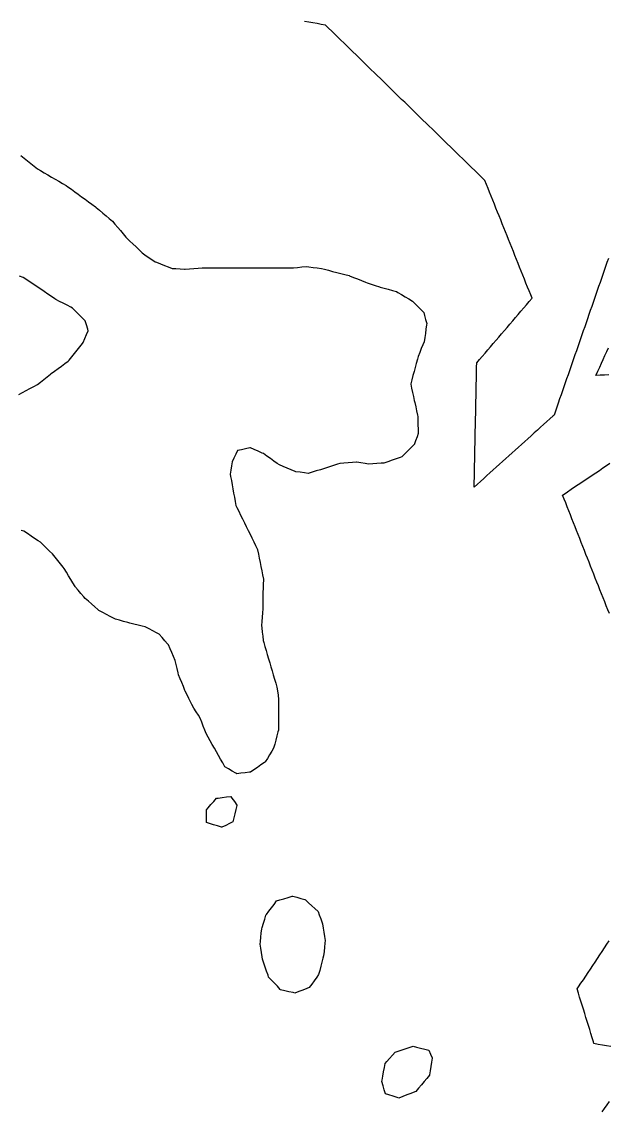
# Model space of a CAD drawing. Header units: millimetres. Extents: x 230 to 3347, y 514 to 5196.
# Drawn here: x 2698.1 to 2836.2, y 2906.1 to 3162 of the extents above; entities that cross this region are included whole.
import ezdxf

# ---------------------------------------------------------------- set-up
doc = ezdxf.new("R2010")
doc.units = ezdxf.units.MM
for name, color, linetype in [('ALL_HOLES', 1, 'Continuous'), ('ALL_ISLANDS', 7, 'Continuous'), ('OUTLINE_ISLAND_01', 7, 'Continuous'), ('OUTLINE_ISLAND_01_HOLE_157', 1, 'Continuous'), ('OUTLINE_ISLAND_01_HOLE_161', 1, 'Continuous'), ('OUTLINE_ISLAND_01_HOLE_163', 1, 'Continuous'), ('OUTLINE_ISLAND_01_HOLE_171', 1, 'Continuous')]:
    doc.layers.add(name, color=color, linetype=linetype)

msp = doc.modelspace()

# ---------------------------------------------------------------- linework, layer by layer
at = {"layer": 'ALL_HOLES'}
for points in [[(2697.9261, 3130.5096), (2698.701, 3129.8776), (2699.476, 3129.2456), (2700.2509, 3128.6135), (2701.0259, 3127.9815), (2701.8009, 3127.3495), (2702.5118, 3126.9399), (2703.3782, 3126.4407), (2704.2447, 3125.9415), (2705.1112, 3125.4423), (2705.9777, 3124.9431), (2706.8442, 3124.4439), (2707.7107, 3123.9447), (2708.5772, 3123.4455), (2708.9958, 3123.1403), (2709.8038, 3122.5512), (2710.6119, 3121.9621), (2711.4199, 3121.373), (2712.228, 3120.7839), (2713.036, 3120.1948), (2713.8441, 3119.6056), (2714.6521, 3119.0165), (2715.4602, 3118.4274), (2715.6675, 3118.2535), (2716.4337, 3117.6108), (2717.1998, 3116.9681), (2717.966, 3116.3255), (2718.7321, 3115.6828), (2719.4983, 3115.0402), (2720.0778, 3114.3547), (2720.7234, 3113.591), (2721.369, 3112.8273), (2722.0146, 3112.0637), (2722.6602, 3111.3), (2722.8838, 3111.0813), (2723.5987, 3110.3821), (2724.3136, 3109.6829), (2725.0285, 3108.9836), (2725.7434, 3108.2844), (2726.4583, 3107.5852), (2727.0845, 3107.1585), (2727.911, 3106.5955), (2728.7375, 3106.0326), (2729.5639, 3105.4696), (2729.8257, 3105.3692), (2730.7594, 3105.0111), (2731.693, 3104.653), (2732.6267, 3104.2949), (2733.5604, 3103.9368), (2734.4242, 3103.8856), (2735.4224, 3103.8265), (2736.4207, 3103.7674), (2736.626, 3103.7811), (2737.6238, 3103.8479), (2738.6216, 3103.9146), (2739.6193, 3103.9814), (2740.6171, 3104.0481), (2741.4933, 3104.0485), (2742.4933, 3104.0489), (2743.4933, 3104.0492), (2744.4933, 3104.0496), (2745.4933, 3104.05), (2746.4933, 3104.0504), (2747.4933, 3104.0508), (2748.4933, 3104.0512), (2749.4933, 3104.0516), (2750.4933, 3104.052), (2751.4933, 3104.0524), (2752.4933, 3104.0527), (2753.4933, 3104.0531), (2754.4933, 3104.0535), (2755.4933, 3104.0539), (2756.4933, 3104.0543), (2757.4933, 3104.0547), (2758.4933, 3104.0551), (2759.4933, 3104.0555), (2760.4933, 3104.0558), (2761.4933, 3104.0562), (2762.0796, 3104.1063), (2763.0759, 3104.1913), (2764.0723, 3104.2763), (2765.0687, 3104.3614), (2765.6993, 3104.2847), (2766.692, 3104.1641), (2767.6847, 3104.0435), (2768.6774, 3103.9228), (2769.3709, 3103.7449), (2770.3395, 3103.4964), (2771.3081, 3103.2479), (2772.2768, 3102.9995), (2773.2454, 3102.751), (2774.214, 3102.5025), (2775.1827, 3102.254), (2775.3144, 3102.2019), (2776.2442, 3101.8339), (2777.1741, 3101.4659), (2778.1039, 3101.098), (2779.0338, 3100.73), (2779.4636, 3100.5834), (2780.41, 3100.2605), (2781.3564, 3099.9376), (2782.3029, 3099.6147), (2782.4868, 3099.5643), (2783.4512, 3099.2999), (2784.4156, 3099.0355), (2785.38, 3098.7711), (2786.3444, 3098.5067), (2786.6803, 3098.3072), (2787.54, 3097.7964), (2788.3998, 3097.2857), (2789.2595, 3096.7749), (2790.1192, 3096.2641), (2790.6751, 3095.6892), (2791.3702, 3094.9703), (2792.0653, 3094.2514), (2792.7604, 3093.5325), (2792.9416, 3092.8712), (2793.2059, 3091.9067), (2793.4701, 3090.9423), (2793.4245, 3090.6293), (2793.2803, 3089.6397), (2793.1361, 3088.6502), (2792.9918, 3087.6606), (2792.8476, 3086.6711), (2792.5648, 3085.9809), (2792.1856, 3085.0555), (2791.8064, 3084.1302), (2791.4272, 3083.2049), (2791.2556, 3082.5652), (2790.9966, 3081.5993), (2790.7376, 3080.6334), (2790.4786, 3079.6676), (2790.2196, 3078.7017), (2789.9606, 3077.7358), (2789.7016, 3076.7699), (2789.7087, 3076.7358), (2789.9119, 3075.7567), (2790.1152, 3074.7776), (2790.3185, 3073.7985), (2790.5218, 3072.8193), (2790.6313, 3072.3517), (2790.8594, 3071.3781), (2791.0875, 3070.4044), (2791.3155, 3069.4308), (2791.3268, 3069.0963), (2791.3604, 3068.0969), (2791.394, 3067.0974), (2791.4276, 3066.098), (2791.4613, 3065.0986), (2791.1709, 3064.3306), (2790.8173, 3063.3952), (2790.4636, 3062.4598), (2790.4367, 3062.4324), (2789.7357, 3061.7193), (2789.0347, 3061.0061), (2788.3336, 3060.293), (2787.6326, 3059.5798), (2787.1781, 3059.4258), (2786.231, 3059.1048), (2785.2839, 3058.7838), (2784.3368, 3058.4629), (2783.3897, 3058.1419), (2782.7302, 3058.0944), (2781.7328, 3058.0227), (2780.7354, 3057.9509), (2779.7379, 3057.8791), (2778.9473, 3058.0188), (2777.9626, 3058.1928), (2776.9778, 3058.3667), (2776.9565, 3058.3652), (2775.9593, 3058.2911), (2774.962, 3058.217), (2773.9648, 3058.1429), (2772.9675, 3058.0688), (2772.4776, 3057.9003), (2771.5321, 3057.5748), (2770.5865, 3057.2494), (2769.6409, 3056.924), (2769.3732, 3056.845), (2768.4141, 3056.5618), (2767.455, 3056.2787), (2766.4959, 3055.9955), (2765.5369, 3055.7124), (2764.6535, 3055.8274), (2763.6619, 3055.9565), (2762.6703, 3056.0856), (2762.4595, 3056.173), (2761.5357, 3056.5559), (2760.6119, 3056.9388), (2759.6881, 3057.3217), (2758.7643, 3057.7046), (2758.2904, 3058.0409), (2757.4748, 3058.6196), (2756.6593, 3059.1983), (2755.8438, 3059.777), (2755.0282, 3060.3557), (2754.69, 3060.5049), (2753.7751, 3060.9085), (2752.8601, 3061.312), (2751.9452, 3061.7156), (2751.8119, 3061.6876), (2750.8332, 3061.4824), (2749.8545, 3061.2771), (2748.8758, 3061.0718), (2748.4877, 3060.2314), (2748.0684, 3059.3235), (2747.6491, 3058.4157), (2747.5044, 3057.4781), (2747.3518, 3056.4898), (2747.1993, 3055.5015), (2747.2894, 3055.0071), (2747.4686, 3054.0233), (2747.6478, 3053.0395), (2747.827, 3052.0557), (2748.0062, 3051.0719), (2748.1855, 3050.0881), (2748.3647, 3049.1043), (2748.5439, 3048.1205), (2748.7608, 3047.6808), (2749.2031, 3046.7839), (2749.6454, 3045.8871), (2750.0878, 3044.9902), (2750.5301, 3044.0933), (2750.9724, 3043.1965), (2751.4148, 3042.2996), (2751.8571, 3041.4028), (2752.2994, 3040.5059), (2752.7418, 3039.6091), (2753.1841, 3038.7122), (2753.6264, 3037.8154), (2753.6522, 3037.6858), (2753.8475, 3036.705), (2754.0428, 3035.7243), (2754.2381, 3034.7436), (2754.4334, 3033.7628), (2754.6287, 3032.7821), (2754.824, 3031.8013), (2755.0192, 3030.8206), (2755.0136, 3030.6754), (2754.9749, 3029.6762), (2754.9362, 3028.6769), (2754.8975, 3027.6777), (2754.8588, 3026.6784), (2754.857, 3025.9019), (2754.8547, 3024.9019), (2754.8524, 3023.9019), (2754.8505, 3023.8763), (2754.7756, 3022.8791), (2754.7006, 3021.882), (2754.6257, 3020.8848), (2754.5508, 3019.8876), (2754.6099, 3019.3796), (2754.7255, 3018.3863), (2754.8411, 3017.393), (2754.9567, 3016.3997), (2755.0887, 3015.9489), (2755.3698, 3014.9892), (2755.6508, 3014.0295), (2755.9318, 3013.0698), (2756.2128, 3012.1101), (2756.4938, 3011.1504), (2756.7749, 3010.1907), (2757.0559, 3009.231), (2757.3369, 3008.2713), (2757.6179, 3007.3116), (2757.8989, 3006.3519), (2758.18, 3005.3922), (2758.3101, 3004.5069), (2758.4555, 3003.5176), (2758.601, 3002.5282), (2758.5994, 3002.301), (2758.5923, 3001.301), (2758.5852, 3000.301), (2758.5781, 2999.3011), (2758.571, 2998.3011), (2758.5639, 2997.3011), (2758.5568, 2996.3011), (2758.5497, 2995.3012), (2758.4454, 2994.9071), (2758.1893, 2993.9404), (2757.9333, 2992.9737), (2757.6773, 2992.0071), (2757.4213, 2991.0404), (2757.0016, 2990.361), (2756.476, 2989.5103), (2755.9504, 2988.6596), (2755.4248, 2987.8088), (2755.2391, 2987.6801), (2754.4171, 2987.1107), (2753.5951, 2986.5412), (2752.7731, 2985.9717), (2751.9511, 2985.4022), (2751.7171, 2985.3766), (2750.7231, 2985.2681), (2749.729, 2985.1595), (2748.7349, 2985.051), (2748.5412, 2985.1631), (2747.6757, 2985.6641), (2746.8102, 2986.165), (2745.9447, 2986.666), (2745.9284, 2986.6949), (2745.4375, 2987.5661), (2744.9466, 2988.4373), (2744.4557, 2989.3085), (2743.9648, 2990.1797), (2743.4739, 2991.0509), (2742.9829, 2991.9222), (2742.492, 2992.7934), (2742.0011, 2993.6646), (2741.5102, 2994.5358), (2741.2194, 2995.2825), (2740.8565, 2996.2143), (2740.4936, 2997.1461), (2740.1307, 2998.0779), (2739.6988, 2998.7867), (2739.1785, 2999.6407), (2738.6582, 3000.4947), (2738.1379, 3001.3487), (2737.9117, 3001.8103), (2737.4715, 3002.7082), (2737.0314, 3003.6062), (2736.5912, 3004.5041), (2736.5453, 3004.6187), (2736.1732, 3005.5469), (2735.8011, 3006.4751), (2735.429, 3007.4033), (2735.0569, 3008.3315), (2734.9469, 3008.7941), (2734.7154, 3009.767), (2734.4839, 3010.7398), (2734.2525, 3011.7126), (2734.2508, 3011.7163), (2733.8471, 3012.6312), (2733.4433, 3013.546), (2733.0396, 3014.4609), (2732.6358, 3015.3758), (2732.4577, 3015.5825), (2731.8051, 3016.3403), (2731.1525, 3017.098), (2730.4999, 3017.8557), (2729.8513, 3018.201), (2728.9686, 3018.6709), (2728.0859, 3019.1409), (2727.2032, 3019.6108), (2726.4899, 3019.7788), (2725.5165, 3020.008), (2724.5431, 3020.2373), (2723.5697, 3020.4665), (2723.0676, 3020.607), (2722.1046, 3020.8765), (2721.1416, 3021.146), (2720.1786, 3021.4154), (2719.8467, 3021.5902), (2718.962, 3022.0563), (2718.0772, 3022.5223), (2717.1924, 3022.9884), (2716.3077, 3023.4544), (2716.0606, 3023.6708), (2715.3084, 3024.3297), (2714.5561, 3024.9886), (2713.8039, 3025.6474), (2713.0516, 3026.3063), (2712.7123, 3026.6996), (2712.0592, 3027.4569), (2711.406, 3028.2141), (2710.7528, 3028.9713), (2710.6969, 3029.0643), (2710.1811, 3029.9211), (2709.6654, 3030.7778), (2709.1497, 3031.6346), (2708.634, 3032.4914), (2708.1183, 3033.3481), (2707.8562, 3033.6756), (2707.2312, 3034.4562), (2706.6062, 3035.2369), (2705.9812, 3036.0175), (2705.3563, 3036.7981), (2704.6973, 3037.4242), (2703.9723, 3038.113), (2703.2473, 3038.8017), (2702.5223, 3039.4905), (2701.9737, 3039.858), (2701.143, 3040.4147), (2700.3122, 3040.9713), (2699.4814, 3041.5279), (2698.6507, 3042.0846), (2697.9609, 3042.2676)], [(2697.4046, 3074.3082), (2698.291, 3074.7712), (2699.1773, 3075.2343), (2700.0636, 3075.6973), (2700.95, 3076.1603), (2701.8363, 3076.6234), (2702.5254, 3077.1756), (2703.3057, 3077.8009), (2704.0861, 3078.4263), (2704.8664, 3079.0516), (2705.0522, 3079.1873), (2705.8599, 3079.777), (2706.6675, 3080.3667), (2707.4751, 3080.9564), (2708.2827, 3081.5461), (2709.0904, 3082.1358), (2709.2715, 3082.358), (2709.9035, 3083.1329), (2710.5355, 3083.9079), (2711.1676, 3084.6829), (2711.7996, 3085.4578), (2712.4316, 3086.2328), (2712.5655, 3086.5293), (2712.9772, 3087.4406), (2713.389, 3088.3519), (2713.8007, 3089.2632), (2713.672, 3089.6775), (2713.3754, 3090.6325), (2713.0788, 3091.5875), (2712.8978, 3091.7678), (2712.1893, 3092.4735), (2711.4808, 3093.1792), (2710.7723, 3093.8849), (2710.0638, 3094.5905), (2709.6748, 3094.7946), (2708.7892, 3095.2591), (2707.9037, 3095.7236), (2707.0181, 3096.1881), (2706.1325, 3096.6527), (2705.9265, 3096.792), (2705.0981, 3097.3521), (2704.2697, 3097.9123), (2703.4414, 3098.4725), (2702.613, 3099.0326), (2701.7846, 3099.5928), (2700.9562, 3100.153), (2700.1278, 3100.7131), (2699.2994, 3101.2733), (2698.4711, 3101.8335), (2697.5837, 3102.1108)]]:
    msp.add_lwpolyline(points, dxfattribs=at)
for points in [[(2741.5805, 2973.5449), (2741.5805, 2974.5449), (2741.5805, 2975.5449), (2741.5805, 2976.5449), (2742.0059, 2977.0239), (2742.67, 2977.7716), (2743.3341, 2978.5192), (2743.9982, 2979.2669), (2744.336, 2979.3107), (2745.3277, 2979.4395), (2746.3194, 2979.5682), (2747.311, 2979.6969), (2747.6085, 2979.2808), (2748.1901, 2978.4672), (2748.7716, 2977.6537), (2748.7534, 2977.577), (2748.5222, 2976.6041), (2748.2911, 2975.6312), (2748.0599, 2974.6582), (2747.8288, 2973.6853), (2747.0594, 2973.3107), (2746.1603, 2972.873), (2745.2613, 2972.4352), (2745.1826, 2972.4589), (2744.2252, 2972.7476), (2743.2677, 2973.0362), (2742.3103, 2973.3249)], [(2761.9049, 2956.2442), (2762.8697, 2955.9811), (2763.8344, 2955.718), (2764.7992, 2955.4549), (2764.9242, 2955.3397), (2765.6595, 2954.6619), (2766.3947, 2953.9841), (2767.13, 2953.3063), (2767.8652, 2952.6285), (2768.1693, 2951.8001), (2768.5138, 2950.8614), (2768.8584, 2949.9226), (2768.8947, 2949.7066), (2769.0606, 2948.7204), (2769.2264, 2947.7343), (2769.3922, 2946.7481), (2769.5581, 2945.762), (2769.4978, 2945.2071), (2769.3898, 2944.213), (2769.2818, 2943.2188), (2769.1737, 2942.2247), (2769.0277, 2941.6718), (2768.7722, 2940.705), (2768.5167, 2939.7381), (2768.2612, 2938.7713), (2768.0058, 2937.8045), (2767.5501, 2937.1613), (2766.9721, 2936.3453), (2766.3941, 2935.5293), (2765.816, 2934.7132), (2765.2303, 2934.4915), (2764.2951, 2934.1374), (2763.3599, 2933.7833), (2762.4247, 2933.4292), (2761.992, 2933.5297), (2761.018, 2933.756), (2760.0439, 2933.9822), (2759.0698, 2934.2084), (2758.9895, 2934.2933), (2758.3019, 2935.0193), (2757.6142, 2935.7454), (2756.9266, 2936.4714), (2756.2389, 2937.1974), (2756.096, 2937.6198), (2755.7755, 2938.567), (2755.455, 2939.5143), (2755.1345, 2940.4615), (2754.814, 2941.4088), (2754.7198, 2941.9892), (2754.5596, 2942.9763), (2754.3994, 2943.9634), (2754.2392, 2944.9504), (2754.3035, 2945.5664), (2754.4074, 2946.561), (2754.5113, 2947.5555), (2754.6152, 2948.5501), (2754.7212, 2948.8912), (2755.018, 2949.8462), (2755.3147, 2950.8011), (2755.6115, 2951.7561), (2755.7131, 2951.8922), (2756.3113, 2952.6936), (2756.9095, 2953.4949), (2757.5077, 2954.2963), (2758.1059, 2955.0976), (2758.8973, 2955.3365), (2759.8547, 2955.6254), (2760.812, 2955.9144), (2761.7694, 2956.2033)], [(2783.7405, 2909.7171), (2783.4658, 2910.6786), (2783.1911, 2911.6402), (2782.9164, 2912.6017), (2782.974, 2912.9283), (2783.1477, 2913.9131), (2783.3213, 2914.8979), (2783.4949, 2915.8827), (2783.6686, 2916.8676), (2784.0582, 2917.3046), (2784.7237, 2918.0511), (2785.3891, 2918.7975), (2786.0546, 2919.544), (2786.4718, 2919.6791), (2787.4231, 2919.9873), (2788.3744, 2920.2954), (2789.3258, 2920.6036), (2790.2771, 2920.9118), (2791.0604, 2920.7114), (2792.0292, 2920.4637), (2792.998, 2920.2159), (2793.9669, 2919.9682), (2794.3644, 2919.0731), (2794.7703, 2918.1591), (2794.7651, 2918.1262), (2794.6076, 2917.1387), (2794.4502, 2916.1512), (2794.2928, 2915.1636), (2794.1354, 2914.1761), (2794.0994, 2914.1325), (2793.4633, 2913.3609), (2792.8272, 2912.5893), (2792.1911, 2911.8178), (2791.555, 2911.0462), (2790.9189, 2910.2746), (2790.66, 2910.1746), (2789.727, 2909.8145), (2788.7941, 2909.4545), (2787.8612, 2909.0944), (2786.9283, 2908.7343), (2786.4849, 2908.871), (2785.5293, 2909.1656), (2784.5737, 2909.4602)]]:
    msp.add_lwpolyline(points, close=True, dxfattribs=at)
at = {"layer": 'ALL_ISLANDS'}
for points in [[(2836.2208, 3106.2814), (2835.8931, 3105.3366), (2835.5654, 3104.3918), (2835.2376, 3103.4471), (2834.9099, 3102.5023), (2834.5822, 3101.5575), (2834.2545, 3100.6127), (2833.9267, 3099.668), (2833.599, 3098.7232), (2833.2713, 3097.7784), (2832.9435, 3096.8337), (2832.6158, 3095.8889), (2832.2881, 3094.9441), (2831.9604, 3093.9993), (2831.6326, 3093.0546), (2831.3049, 3092.1098), (2830.9772, 3091.165), (2830.6495, 3090.2202), (2830.3217, 3089.2755), (2829.994, 3088.3307), (2829.6663, 3087.3859), (2829.3386, 3086.4412), (2829.0108, 3085.4964), (2828.6831, 3084.5516), (2828.3554, 3083.6068), (2828.0276, 3082.6621), (2827.6999, 3081.7173), (2827.3722, 3080.7725), (2827.0445, 3079.8277), (2826.7167, 3078.883), (2826.389, 3077.9382), (2826.0613, 3076.9934), (2825.7336, 3076.0487), (2825.4058, 3075.1039), (2825.0781, 3074.1591), (2824.7504, 3073.2143), (2824.4226, 3072.2696), (2824.0949, 3071.3248), (2823.7672, 3070.38), (2823.4395, 3069.4353), (2823.2094, 3069.2281), (2822.4664, 3068.5589), (2821.7233, 3067.8896), (2820.9802, 3067.2204), (2820.2372, 3066.5512), (2819.4941, 3065.882), (2818.751, 3065.2127), (2818.008, 3064.5435), (2817.2649, 3063.8743), (2816.5219, 3063.2051), (2815.7788, 3062.5359), (2815.0357, 3061.8666), (2814.2927, 3061.1974), (2813.5496, 3060.5282), (2812.8065, 3059.859), (2812.0635, 3059.1898), (2811.3204, 3058.5205), (2810.5774, 3057.8513), (2809.8343, 3057.1821), (2809.0912, 3056.5129), (2808.3482, 3055.8437), (2807.6051, 3055.1744), (2806.862, 3054.5052), (2806.119, 3053.836), (2805.3759, 3053.1668), (2804.6328, 3052.4976), (2804.6376, 3052.7332), (2804.6577, 3053.733), (2804.6778, 3054.7328), (2804.6979, 3055.7326), (2804.718, 3056.7324), (2804.7381, 3057.7322), (2804.7582, 3058.732), (2804.7783, 3059.7318), (2804.7984, 3060.7316), (2804.8185, 3061.7314), (2804.8386, 3062.7312), (2804.8587, 3063.731), (2804.8788, 3064.7308), (2804.8989, 3065.7306), (2804.919, 3066.7304), (2804.9391, 3067.7302), (2804.9592, 3068.73), (2804.9793, 3069.7298), (2804.9994, 3070.7296), (2805.0195, 3071.7294), (2805.0396, 3072.7292), (2805.0596, 3073.729), (2805.0797, 3074.7288), (2805.0998, 3075.7286), (2805.1199, 3076.7284), (2805.14, 3077.7282), (2805.1601, 3078.728), (2805.1802, 3079.7278), (2805.2003, 3080.7276), (2805.2204, 3081.7274), (2805.2223, 3081.7295), (2805.8739, 3082.4881), (2806.5256, 3083.2466), (2807.1772, 3084.0051), (2807.8289, 3084.7637), (2808.4805, 3085.5222), (2809.1321, 3086.2807), (2809.7838, 3087.0393), (2810.4354, 3087.7978), (2811.0871, 3088.5563), (2811.7387, 3089.3148), (2812.3903, 3090.0734), (2813.042, 3090.8319), (2813.6936, 3091.5904), (2814.3452, 3092.349), (2814.9969, 3093.1075), (2815.6485, 3093.866), (2816.3002, 3094.6246), (2816.9518, 3095.3831), (2817.6034, 3096.1416), (2818.2551, 3096.9001), (2817.9332, 3097.7043), (2817.5616, 3098.6327), (2817.1901, 3099.5611), (2816.8185, 3100.4895), (2816.4469, 3101.4179), (2816.0753, 3102.3463), (2815.7037, 3103.2747), (2815.3321, 3104.2031), (2814.9606, 3105.1315), (2814.589, 3106.0599), (2814.2174, 3106.9883), (2813.8458, 3107.9167), (2813.4742, 3108.8451), (2813.1026, 3109.7735), (2812.731, 3110.7019), (2812.3595, 3111.6303), (2811.9879, 3112.5587), (2811.6163, 3113.4871), (2811.2447, 3114.4155), (2810.8731, 3115.3439), (2810.5015, 3116.2723), (2810.13, 3117.2007), (2809.7584, 3118.1291), (2809.3868, 3119.0575), (2809.0152, 3119.9859), (2808.6436, 3120.9143), (2808.272, 3121.8427), (2807.9005, 3122.7711), (2807.5289, 3123.6995), (2807.1573, 3124.6279), (2806.8981, 3124.8804), (2806.1818, 3125.5781), (2805.4655, 3126.2759), (2804.7492, 3126.9737), (2804.0328, 3127.6715), (2803.3165, 3128.3693), (2802.6002, 3129.067), (2801.8839, 3129.7648), (2801.1676, 3130.4626), (2800.4513, 3131.1604), (2799.735, 3131.8582), (2799.0186, 3132.5559), (2798.3023, 3133.2537), (2797.586, 3133.9515), (2796.8697, 3134.6493), (2796.1534, 3135.3471), (2795.4371, 3136.0448), (2794.7208, 3136.7426), (2794.0045, 3137.4404), (2793.2881, 3138.1382), (2792.5718, 3138.8359), (2791.8555, 3139.5337), (2791.1392, 3140.2315), (2790.4229, 3140.9293), (2789.7066, 3141.6271), (2788.9903, 3142.3248), (2788.274, 3143.0226), (2787.5576, 3143.7204), (2786.8413, 3144.4182), (2786.125, 3145.116), (2785.4087, 3145.8137), (2784.6924, 3146.5115), (2783.9761, 3147.2093), (2783.2598, 3147.9071), (2782.5434, 3148.6049), (2781.8271, 3149.3026), (2781.1108, 3150.0004), (2780.3945, 3150.6982), (2779.6782, 3151.396), (2778.9619, 3152.0937), (2778.2456, 3152.7915), (2777.5293, 3153.4893), (2776.8129, 3154.1871), (2776.0966, 3154.8849), (2775.3803, 3155.5826), (2774.664, 3156.2804), (2773.9477, 3156.9782), (2773.2314, 3157.676), (2772.5151, 3158.3738), (2771.7987, 3159.0715), (2771.0824, 3159.7693), (2770.3661, 3160.4671), (2769.6498, 3161.1649), (2769.6143, 3161.1713), (2768.6302, 3161.3489), (2767.6461, 3161.5265), (2766.662, 3161.704), (2765.6779, 3161.8816), (2764.6938, 3162.0592)], [(2836.2902, 3078.8881), (2835.2915, 3078.8374), (2834.2928, 3078.7867), (2833.2941, 3078.736), (2833.3582, 3078.8786), (2833.7681, 3079.7907), (2834.178, 3080.7028), (2834.5879, 3081.6149), (2834.9978, 3082.5271), (2835.4077, 3083.4392), (2835.8176, 3084.3513), (2836.2276, 3085.2634)], [(2836.4458, 3022.7014), (2836.0789, 3023.6317), (2835.7121, 3024.562), (2835.3452, 3025.4922), (2834.9784, 3026.4225), (2834.6115, 3027.3528), (2834.2447, 3028.2831), (2833.8779, 3029.2134), (2833.511, 3030.1437), (2833.1442, 3031.0739), (2832.7773, 3032.0042), (2832.4105, 3032.9345), (2832.0436, 3033.8648), (2831.6768, 3034.7951), (2831.3099, 3035.7253), (2830.9431, 3036.6556), (2830.5762, 3037.5859), (2830.2094, 3038.5162), (2829.8426, 3039.4465), (2829.4757, 3040.3768), (2829.1089, 3041.307), (2828.742, 3042.2373), (2828.3752, 3043.1676), (2828.0083, 3044.0979), (2827.6415, 3045.0282), (2827.2746, 3045.9584), (2826.9078, 3046.8887), (2826.5409, 3047.819), (2826.1741, 3048.7493), (2825.8072, 3049.6796), (2825.4404, 3050.6099), (2825.7918, 3050.846), (2826.6218, 3051.4038), (2827.4518, 3051.9617), (2828.2817, 3052.5195), (2829.1117, 3053.0773), (2829.9417, 3053.6351), (2830.7716, 3054.1929), (2831.6016, 3054.7507), (2832.4316, 3055.3085), (2833.2616, 3055.8663), (2834.0915, 3056.4241), (2834.9215, 3056.9819), (2835.7515, 3057.5397), (2836.5814, 3058.0975)], [(2836.7675, 2920.8293), (2835.7836, 2921.0078), (2834.7997, 2921.1863), (2833.8157, 2921.3648), (2832.8318, 2921.5433), (2832.7011, 2921.9665), (2832.4061, 2922.922), (2832.1111, 2923.8775), (2831.8161, 2924.833), (2831.5211, 2925.7885), (2831.2261, 2926.744), (2830.9311, 2927.6995), (2830.6361, 2928.655), (2830.3411, 2929.6105), (2830.0461, 2930.566), (2829.7511, 2931.5215), (2829.4561, 2932.477), (2829.1611, 2933.4325), (2828.8661, 2934.388), (2829.2138, 2934.9099), (2829.7682, 2935.7421), (2830.3226, 2936.5744), (2830.877, 2937.4066), (2831.4314, 2938.2389), (2831.9858, 2939.0712), (2832.5402, 2939.9034), (2833.0946, 2940.7357), (2833.649, 2941.5679), (2834.2033, 2942.4002), (2834.7577, 2943.2324), (2835.3121, 2944.0647), (2835.8665, 2944.8969), (2836.4209, 2945.7292)], [(2834.7673, 2905.446), (2835.335, 2906.2693), (2835.9026, 2907.0926), (2836.4703, 2907.9158)]]:
    msp.add_lwpolyline(points, dxfattribs=at)
at = {"layer": 'OUTLINE_ISLAND_01'}
for points in [[(2836.2208, 3106.2814), (2835.8931, 3105.3366), (2835.5654, 3104.3918), (2835.2376, 3103.4471), (2834.9099, 3102.5023), (2834.5822, 3101.5575), (2834.2545, 3100.6127), (2833.9267, 3099.668), (2833.599, 3098.7232), (2833.2713, 3097.7784), (2832.9435, 3096.8337), (2832.6158, 3095.8889), (2832.2881, 3094.9441), (2831.9604, 3093.9993), (2831.6326, 3093.0546), (2831.3049, 3092.1098), (2830.9772, 3091.165), (2830.6495, 3090.2202), (2830.3217, 3089.2755), (2829.994, 3088.3307), (2829.6663, 3087.3859), (2829.3386, 3086.4412), (2829.0108, 3085.4964), (2828.6831, 3084.5516), (2828.3554, 3083.6068), (2828.0276, 3082.6621), (2827.6999, 3081.7173), (2827.3722, 3080.7725), (2827.0445, 3079.8277), (2826.7167, 3078.883), (2826.389, 3077.9382), (2826.0613, 3076.9934), (2825.7336, 3076.0487), (2825.4058, 3075.1039), (2825.0781, 3074.1591), (2824.7504, 3073.2143), (2824.4226, 3072.2696), (2824.0949, 3071.3248), (2823.7672, 3070.38), (2823.4395, 3069.4353), (2823.2094, 3069.2281), (2822.4664, 3068.5589), (2821.7233, 3067.8896), (2820.9802, 3067.2204), (2820.2372, 3066.5512), (2819.4941, 3065.882), (2818.751, 3065.2127), (2818.008, 3064.5435), (2817.2649, 3063.8743), (2816.5219, 3063.2051), (2815.7788, 3062.5359), (2815.0357, 3061.8666), (2814.2927, 3061.1974), (2813.5496, 3060.5282), (2812.8065, 3059.859), (2812.0635, 3059.1898), (2811.3204, 3058.5205), (2810.5774, 3057.8513), (2809.8343, 3057.1821), (2809.0912, 3056.5129), (2808.3482, 3055.8437), (2807.6051, 3055.1744), (2806.862, 3054.5052), (2806.119, 3053.836), (2805.3759, 3053.1668), (2804.6328, 3052.4976), (2804.6376, 3052.7332), (2804.6577, 3053.733), (2804.6778, 3054.7328), (2804.6979, 3055.7326), (2804.718, 3056.7324), (2804.7381, 3057.7322), (2804.7582, 3058.732), (2804.7783, 3059.7318), (2804.7984, 3060.7316), (2804.8185, 3061.7314), (2804.8386, 3062.7312), (2804.8587, 3063.731), (2804.8788, 3064.7308), (2804.8989, 3065.7306), (2804.919, 3066.7304), (2804.9391, 3067.7302), (2804.9592, 3068.73), (2804.9793, 3069.7298), (2804.9994, 3070.7296), (2805.0195, 3071.7294), (2805.0396, 3072.7292), (2805.0596, 3073.729), (2805.0797, 3074.7288), (2805.0998, 3075.7286), (2805.1199, 3076.7284), (2805.14, 3077.7282), (2805.1601, 3078.728), (2805.1802, 3079.7278), (2805.2003, 3080.7276), (2805.2204, 3081.7274), (2805.2223, 3081.7295), (2805.8739, 3082.4881), (2806.5256, 3083.2466), (2807.1772, 3084.0051), (2807.8289, 3084.7637), (2808.4805, 3085.5222), (2809.1321, 3086.2807), (2809.7838, 3087.0393), (2810.4354, 3087.7978), (2811.0871, 3088.5563), (2811.7387, 3089.3148), (2812.3903, 3090.0734), (2813.042, 3090.8319), (2813.6936, 3091.5904), (2814.3452, 3092.349), (2814.9969, 3093.1075), (2815.6485, 3093.866), (2816.3002, 3094.6246), (2816.9518, 3095.3831), (2817.6034, 3096.1416), (2818.2551, 3096.9001), (2817.9332, 3097.7043), (2817.5616, 3098.6327), (2817.1901, 3099.5611), (2816.8185, 3100.4895), (2816.4469, 3101.4179), (2816.0753, 3102.3463), (2815.7037, 3103.2747), (2815.3321, 3104.2031), (2814.9606, 3105.1315), (2814.589, 3106.0599), (2814.2174, 3106.9883), (2813.8458, 3107.9167), (2813.4742, 3108.8451), (2813.1026, 3109.7735), (2812.731, 3110.7019), (2812.3595, 3111.6303), (2811.9879, 3112.5587), (2811.6163, 3113.4871), (2811.2447, 3114.4155), (2810.8731, 3115.3439), (2810.5015, 3116.2723), (2810.13, 3117.2007), (2809.7584, 3118.1291), (2809.3868, 3119.0575), (2809.0152, 3119.9859), (2808.6436, 3120.9143), (2808.272, 3121.8427), (2807.9005, 3122.7711), (2807.5289, 3123.6995), (2807.1573, 3124.6279), (2806.8981, 3124.8804), (2806.1818, 3125.5781), (2805.4655, 3126.2759), (2804.7492, 3126.9737), (2804.0328, 3127.6715), (2803.3165, 3128.3693), (2802.6002, 3129.067), (2801.8839, 3129.7648), (2801.1676, 3130.4626), (2800.4513, 3131.1604), (2799.735, 3131.8582), (2799.0186, 3132.5559), (2798.3023, 3133.2537), (2797.586, 3133.9515), (2796.8697, 3134.6493), (2796.1534, 3135.3471), (2795.4371, 3136.0448), (2794.7208, 3136.7426), (2794.0045, 3137.4404), (2793.2881, 3138.1382), (2792.5718, 3138.8359), (2791.8555, 3139.5337), (2791.1392, 3140.2315), (2790.4229, 3140.9293), (2789.7066, 3141.6271), (2788.9903, 3142.3248), (2788.274, 3143.0226), (2787.5576, 3143.7204), (2786.8413, 3144.4182), (2786.125, 3145.116), (2785.4087, 3145.8137), (2784.6924, 3146.5115), (2783.9761, 3147.2093), (2783.2598, 3147.9071), (2782.5434, 3148.6049), (2781.8271, 3149.3026), (2781.1108, 3150.0004), (2780.3945, 3150.6982), (2779.6782, 3151.396), (2778.9619, 3152.0937), (2778.2456, 3152.7915), (2777.5293, 3153.4893), (2776.8129, 3154.1871), (2776.0966, 3154.8849), (2775.3803, 3155.5826), (2774.664, 3156.2804), (2773.9477, 3156.9782), (2773.2314, 3157.676), (2772.5151, 3158.3738), (2771.7987, 3159.0715), (2771.0824, 3159.7693), (2770.3661, 3160.4671), (2769.6498, 3161.1649), (2769.6143, 3161.1713), (2768.6302, 3161.3489), (2767.6461, 3161.5265), (2766.662, 3161.704), (2765.6779, 3161.8816), (2764.6938, 3162.0592)], [(2836.2902, 3078.8881), (2835.2915, 3078.8374), (2834.2928, 3078.7867), (2833.2941, 3078.736), (2833.3582, 3078.8786), (2833.7681, 3079.7907), (2834.178, 3080.7028), (2834.5879, 3081.6149), (2834.9978, 3082.5271), (2835.4077, 3083.4392), (2835.8176, 3084.3513), (2836.2276, 3085.2634)], [(2836.4458, 3022.7014), (2836.0789, 3023.6317), (2835.7121, 3024.562), (2835.3452, 3025.4922), (2834.9784, 3026.4225), (2834.6115, 3027.3528), (2834.2447, 3028.2831), (2833.8779, 3029.2134), (2833.511, 3030.1437), (2833.1442, 3031.0739), (2832.7773, 3032.0042), (2832.4105, 3032.9345), (2832.0436, 3033.8648), (2831.6768, 3034.7951), (2831.3099, 3035.7253), (2830.9431, 3036.6556), (2830.5762, 3037.5859), (2830.2094, 3038.5162), (2829.8426, 3039.4465), (2829.4757, 3040.3768), (2829.1089, 3041.307), (2828.742, 3042.2373), (2828.3752, 3043.1676), (2828.0083, 3044.0979), (2827.6415, 3045.0282), (2827.2746, 3045.9584), (2826.9078, 3046.8887), (2826.5409, 3047.819), (2826.1741, 3048.7493), (2825.8072, 3049.6796), (2825.4404, 3050.6099), (2825.7918, 3050.846), (2826.6218, 3051.4038), (2827.4518, 3051.9617), (2828.2817, 3052.5195), (2829.1117, 3053.0773), (2829.9417, 3053.6351), (2830.7716, 3054.1929), (2831.6016, 3054.7507), (2832.4316, 3055.3085), (2833.2616, 3055.8663), (2834.0915, 3056.4241), (2834.9215, 3056.9819), (2835.7515, 3057.5397), (2836.5814, 3058.0975)], [(2836.7675, 2920.8293), (2835.7836, 2921.0078), (2834.7997, 2921.1863), (2833.8157, 2921.3648), (2832.8318, 2921.5433), (2832.7011, 2921.9665), (2832.4061, 2922.922), (2832.1111, 2923.8775), (2831.8161, 2924.833), (2831.5211, 2925.7885), (2831.2261, 2926.744), (2830.9311, 2927.6995), (2830.6361, 2928.655), (2830.3411, 2929.6105), (2830.0461, 2930.566), (2829.7511, 2931.5215), (2829.4561, 2932.477), (2829.1611, 2933.4325), (2828.8661, 2934.388), (2829.2138, 2934.9099), (2829.7682, 2935.7421), (2830.3226, 2936.5744), (2830.877, 2937.4066), (2831.4314, 2938.2389), (2831.9858, 2939.0712), (2832.5402, 2939.9034), (2833.0946, 2940.7357), (2833.649, 2941.5679), (2834.2033, 2942.4002), (2834.7577, 2943.2324), (2835.3121, 2944.0647), (2835.8665, 2944.8969), (2836.4209, 2945.7292)], [(2834.7673, 2905.446), (2835.335, 2906.2693), (2835.9026, 2907.0926), (2836.4703, 2907.9158)]]:
    msp.add_lwpolyline(points, dxfattribs=at)
at = {"layer": 'OUTLINE_ISLAND_01_HOLE_157'}
msp.add_lwpolyline([(2783.7405, 2909.7171), (2783.4658, 2910.6786), (2783.1911, 2911.6402), (2782.9164, 2912.6017), (2782.974, 2912.9283), (2783.1477, 2913.9131), (2783.3213, 2914.8979), (2783.4949, 2915.8827), (2783.6686, 2916.8676), (2784.0582, 2917.3046), (2784.7237, 2918.0511), (2785.3891, 2918.7975), (2786.0546, 2919.544), (2786.4718, 2919.6791), (2787.4231, 2919.9873), (2788.3744, 2920.2954), (2789.3258, 2920.6036), (2790.2771, 2920.9118), (2791.0604, 2920.7114), (2792.0292, 2920.4637), (2792.998, 2920.2159), (2793.9669, 2919.9682), (2794.3644, 2919.0731), (2794.7703, 2918.1591), (2794.7651, 2918.1262), (2794.6076, 2917.1387), (2794.4502, 2916.1512), (2794.2928, 2915.1636), (2794.1354, 2914.1761), (2794.0994, 2914.1325), (2793.4633, 2913.3609), (2792.8272, 2912.5893), (2792.1911, 2911.8178), (2791.555, 2911.0462), (2790.9189, 2910.2746), (2790.66, 2910.1746), (2789.727, 2909.8145), (2788.7941, 2909.4545), (2787.8612, 2909.0944), (2786.9283, 2908.7343), (2786.4849, 2908.871), (2785.5293, 2909.1656), (2784.5737, 2909.4602)], close=True, dxfattribs=at)
at = {"layer": 'OUTLINE_ISLAND_01_HOLE_161'}
msp.add_lwpolyline([(2761.9049, 2956.2442), (2762.8697, 2955.9811), (2763.8344, 2955.718), (2764.7992, 2955.4549), (2764.9242, 2955.3397), (2765.6595, 2954.6619), (2766.3947, 2953.9841), (2767.13, 2953.3063), (2767.8652, 2952.6285), (2768.1693, 2951.8001), (2768.5138, 2950.8614), (2768.8584, 2949.9226), (2768.8947, 2949.7066), (2769.0606, 2948.7204), (2769.2264, 2947.7343), (2769.3922, 2946.7481), (2769.5581, 2945.762), (2769.4978, 2945.2071), (2769.3898, 2944.213), (2769.2818, 2943.2188), (2769.1737, 2942.2247), (2769.0277, 2941.6718), (2768.7722, 2940.705), (2768.5167, 2939.7381), (2768.2612, 2938.7713), (2768.0058, 2937.8045), (2767.5501, 2937.1613), (2766.9721, 2936.3453), (2766.3941, 2935.5293), (2765.816, 2934.7132), (2765.2303, 2934.4915), (2764.2951, 2934.1374), (2763.3599, 2933.7833), (2762.4247, 2933.4292), (2761.992, 2933.5297), (2761.018, 2933.756), (2760.0439, 2933.9822), (2759.0698, 2934.2084), (2758.9895, 2934.2933), (2758.3019, 2935.0193), (2757.6142, 2935.7454), (2756.9266, 2936.4714), (2756.2389, 2937.1974), (2756.096, 2937.6198), (2755.7755, 2938.567), (2755.455, 2939.5143), (2755.1345, 2940.4615), (2754.814, 2941.4088), (2754.7198, 2941.9892), (2754.5596, 2942.9763), (2754.3994, 2943.9634), (2754.2392, 2944.9504), (2754.3035, 2945.5664), (2754.4074, 2946.561), (2754.5113, 2947.5555), (2754.6152, 2948.5501), (2754.7212, 2948.8912), (2755.018, 2949.8462), (2755.3147, 2950.8011), (2755.6115, 2951.7561), (2755.7131, 2951.8922), (2756.3113, 2952.6936), (2756.9095, 2953.4949), (2757.5077, 2954.2963), (2758.1059, 2955.0976), (2758.8973, 2955.3365), (2759.8547, 2955.6254), (2760.812, 2955.9144), (2761.7694, 2956.2033)], close=True, dxfattribs=at)
at = {"layer": 'OUTLINE_ISLAND_01_HOLE_163'}
msp.add_lwpolyline([(2741.5805, 2973.5449), (2741.5805, 2974.5449), (2741.5805, 2975.5449), (2741.5805, 2976.5449), (2742.0059, 2977.0239), (2742.67, 2977.7716), (2743.3341, 2978.5192), (2743.9982, 2979.2669), (2744.336, 2979.3107), (2745.3277, 2979.4395), (2746.3194, 2979.5682), (2747.311, 2979.6969), (2747.6085, 2979.2808), (2748.1901, 2978.4672), (2748.7716, 2977.6537), (2748.7534, 2977.577), (2748.5222, 2976.6041), (2748.2911, 2975.6312), (2748.0599, 2974.6582), (2747.8288, 2973.6853), (2747.0594, 2973.3107), (2746.1603, 2972.873), (2745.2613, 2972.4352), (2745.1826, 2972.4589), (2744.2252, 2972.7476), (2743.2677, 2973.0362), (2742.3103, 2973.3249)], close=True, dxfattribs=at)
at = {"layer": 'OUTLINE_ISLAND_01_HOLE_171'}
for points in [[(2697.9261, 3130.5096), (2698.701, 3129.8776), (2699.476, 3129.2456), (2700.2509, 3128.6135), (2701.0259, 3127.9815), (2701.8009, 3127.3495), (2702.5118, 3126.9399), (2703.3782, 3126.4407), (2704.2447, 3125.9415), (2705.1112, 3125.4423), (2705.9777, 3124.9431), (2706.8442, 3124.4439), (2707.7107, 3123.9447), (2708.5772, 3123.4455), (2708.9958, 3123.1403), (2709.8038, 3122.5512), (2710.6119, 3121.9621), (2711.4199, 3121.373), (2712.228, 3120.7839), (2713.036, 3120.1948), (2713.8441, 3119.6056), (2714.6521, 3119.0165), (2715.4602, 3118.4274), (2715.6675, 3118.2535), (2716.4337, 3117.6108), (2717.1998, 3116.9681), (2717.966, 3116.3255), (2718.7321, 3115.6828), (2719.4983, 3115.0402), (2720.0778, 3114.3547), (2720.7234, 3113.591), (2721.369, 3112.8273), (2722.0146, 3112.0637), (2722.6602, 3111.3), (2722.8838, 3111.0813), (2723.5987, 3110.3821), (2724.3136, 3109.6829), (2725.0285, 3108.9836), (2725.7434, 3108.2844), (2726.4583, 3107.5852), (2727.0845, 3107.1585), (2727.911, 3106.5955), (2728.7375, 3106.0326), (2729.5639, 3105.4696), (2729.8257, 3105.3692), (2730.7594, 3105.0111), (2731.693, 3104.653), (2732.6267, 3104.2949), (2733.5604, 3103.9368), (2734.4242, 3103.8856), (2735.4224, 3103.8265), (2736.4207, 3103.7674), (2736.626, 3103.7811), (2737.6238, 3103.8479), (2738.6216, 3103.9146), (2739.6193, 3103.9814), (2740.6171, 3104.0481), (2741.4933, 3104.0485), (2742.4933, 3104.0489), (2743.4933, 3104.0492), (2744.4933, 3104.0496), (2745.4933, 3104.05), (2746.4933, 3104.0504), (2747.4933, 3104.0508), (2748.4933, 3104.0512), (2749.4933, 3104.0516), (2750.4933, 3104.052), (2751.4933, 3104.0524), (2752.4933, 3104.0527), (2753.4933, 3104.0531), (2754.4933, 3104.0535), (2755.4933, 3104.0539), (2756.4933, 3104.0543), (2757.4933, 3104.0547), (2758.4933, 3104.0551), (2759.4933, 3104.0555), (2760.4933, 3104.0558), (2761.4933, 3104.0562), (2762.0796, 3104.1063), (2763.0759, 3104.1913), (2764.0723, 3104.2763), (2765.0687, 3104.3614), (2765.6993, 3104.2847), (2766.692, 3104.1641), (2767.6847, 3104.0435), (2768.6774, 3103.9228), (2769.3709, 3103.7449), (2770.3395, 3103.4964), (2771.3081, 3103.2479), (2772.2768, 3102.9995), (2773.2454, 3102.751), (2774.214, 3102.5025), (2775.1827, 3102.254), (2775.3144, 3102.2019), (2776.2442, 3101.8339), (2777.1741, 3101.4659), (2778.1039, 3101.098), (2779.0338, 3100.73), (2779.4636, 3100.5834), (2780.41, 3100.2605), (2781.3564, 3099.9376), (2782.3029, 3099.6147), (2782.4868, 3099.5643), (2783.4512, 3099.2999), (2784.4156, 3099.0355), (2785.38, 3098.7711), (2786.3444, 3098.5067), (2786.6803, 3098.3072), (2787.54, 3097.7964), (2788.3998, 3097.2857), (2789.2595, 3096.7749), (2790.1192, 3096.2641), (2790.6751, 3095.6892), (2791.3702, 3094.9703), (2792.0653, 3094.2514), (2792.7604, 3093.5325), (2792.9416, 3092.8712), (2793.2059, 3091.9067), (2793.4701, 3090.9423), (2793.4245, 3090.6293), (2793.2803, 3089.6397), (2793.1361, 3088.6502), (2792.9918, 3087.6606), (2792.8476, 3086.6711), (2792.5648, 3085.9809), (2792.1856, 3085.0555), (2791.8064, 3084.1302), (2791.4272, 3083.2049), (2791.2556, 3082.5652), (2790.9966, 3081.5993), (2790.7376, 3080.6334), (2790.4786, 3079.6676), (2790.2196, 3078.7017), (2789.9606, 3077.7358), (2789.7016, 3076.7699), (2789.7087, 3076.7358), (2789.9119, 3075.7567), (2790.1152, 3074.7776), (2790.3185, 3073.7985), (2790.5218, 3072.8193), (2790.6313, 3072.3517), (2790.8594, 3071.3781), (2791.0875, 3070.4044), (2791.3155, 3069.4308), (2791.3268, 3069.0963), (2791.3604, 3068.0969), (2791.394, 3067.0974), (2791.4276, 3066.098), (2791.4613, 3065.0986), (2791.1709, 3064.3306), (2790.8173, 3063.3952), (2790.4636, 3062.4598), (2790.4367, 3062.4324), (2789.7357, 3061.7193), (2789.0347, 3061.0061), (2788.3336, 3060.293), (2787.6326, 3059.5798), (2787.1781, 3059.4258), (2786.231, 3059.1048), (2785.2839, 3058.7838), (2784.3368, 3058.4629), (2783.3897, 3058.1419), (2782.7302, 3058.0944), (2781.7328, 3058.0227), (2780.7354, 3057.9509), (2779.7379, 3057.8791), (2778.9473, 3058.0188), (2777.9626, 3058.1928), (2776.9778, 3058.3667), (2776.9565, 3058.3652), (2775.9593, 3058.2911), (2774.962, 3058.217), (2773.9648, 3058.1429), (2772.9675, 3058.0688), (2772.4776, 3057.9003), (2771.5321, 3057.5748), (2770.5865, 3057.2494), (2769.6409, 3056.924), (2769.3732, 3056.845), (2768.4141, 3056.5618), (2767.455, 3056.2787), (2766.4959, 3055.9955), (2765.5369, 3055.7124), (2764.6535, 3055.8274), (2763.6619, 3055.9565), (2762.6703, 3056.0856), (2762.4595, 3056.173), (2761.5357, 3056.5559), (2760.6119, 3056.9388), (2759.6881, 3057.3217), (2758.7643, 3057.7046), (2758.2904, 3058.0409), (2757.4748, 3058.6196), (2756.6593, 3059.1983), (2755.8438, 3059.777), (2755.0282, 3060.3557), (2754.69, 3060.5049), (2753.7751, 3060.9085), (2752.8601, 3061.312), (2751.9452, 3061.7156), (2751.8119, 3061.6876), (2750.8332, 3061.4824), (2749.8545, 3061.2771), (2748.8758, 3061.0718), (2748.4877, 3060.2314), (2748.0684, 3059.3235), (2747.6491, 3058.4157), (2747.5044, 3057.4781), (2747.3518, 3056.4898), (2747.1993, 3055.5015), (2747.2894, 3055.0071), (2747.4686, 3054.0233), (2747.6478, 3053.0395), (2747.827, 3052.0557), (2748.0062, 3051.0719), (2748.1855, 3050.0881), (2748.3647, 3049.1043), (2748.5439, 3048.1205), (2748.7608, 3047.6808), (2749.2031, 3046.7839), (2749.6454, 3045.8871), (2750.0878, 3044.9902), (2750.5301, 3044.0933), (2750.9724, 3043.1965), (2751.4148, 3042.2996), (2751.8571, 3041.4028), (2752.2994, 3040.5059), (2752.7418, 3039.6091), (2753.1841, 3038.7122), (2753.6264, 3037.8154), (2753.6522, 3037.6858), (2753.8475, 3036.705), (2754.0428, 3035.7243), (2754.2381, 3034.7436), (2754.4334, 3033.7628), (2754.6287, 3032.7821), (2754.824, 3031.8013), (2755.0192, 3030.8206), (2755.0136, 3030.6754), (2754.9749, 3029.6762), (2754.9362, 3028.6769), (2754.8975, 3027.6777), (2754.8588, 3026.6784), (2754.857, 3025.9019), (2754.8547, 3024.9019), (2754.8524, 3023.9019), (2754.8505, 3023.8763), (2754.7756, 3022.8791), (2754.7006, 3021.882), (2754.6257, 3020.8848), (2754.5508, 3019.8876), (2754.6099, 3019.3796), (2754.7255, 3018.3863), (2754.8411, 3017.393), (2754.9567, 3016.3997), (2755.0887, 3015.9489), (2755.3698, 3014.9892), (2755.6508, 3014.0295), (2755.9318, 3013.0698), (2756.2128, 3012.1101), (2756.4938, 3011.1504), (2756.7749, 3010.1907), (2757.0559, 3009.231), (2757.3369, 3008.2713), (2757.6179, 3007.3116), (2757.8989, 3006.3519), (2758.18, 3005.3922), (2758.3101, 3004.5069), (2758.4555, 3003.5176), (2758.601, 3002.5282), (2758.5994, 3002.301), (2758.5923, 3001.301), (2758.5852, 3000.301), (2758.5781, 2999.3011), (2758.571, 2998.3011), (2758.5639, 2997.3011), (2758.5568, 2996.3011), (2758.5497, 2995.3012), (2758.4454, 2994.9071), (2758.1893, 2993.9404), (2757.9333, 2992.9737), (2757.6773, 2992.0071), (2757.4213, 2991.0404), (2757.0016, 2990.361), (2756.476, 2989.5103), (2755.9504, 2988.6596), (2755.4248, 2987.8088), (2755.2391, 2987.6801), (2754.4171, 2987.1107), (2753.5951, 2986.5412), (2752.7731, 2985.9717), (2751.9511, 2985.4022), (2751.7171, 2985.3766), (2750.7231, 2985.2681), (2749.729, 2985.1595), (2748.7349, 2985.051), (2748.5412, 2985.1631), (2747.6757, 2985.6641), (2746.8102, 2986.165), (2745.9447, 2986.666), (2745.9284, 2986.6949), (2745.4375, 2987.5661), (2744.9466, 2988.4373), (2744.4557, 2989.3085), (2743.9648, 2990.1797), (2743.4739, 2991.0509), (2742.9829, 2991.9222), (2742.492, 2992.7934), (2742.0011, 2993.6646), (2741.5102, 2994.5358), (2741.2194, 2995.2825), (2740.8565, 2996.2143), (2740.4936, 2997.1461), (2740.1307, 2998.0779), (2739.6988, 2998.7867), (2739.1785, 2999.6407), (2738.6582, 3000.4947), (2738.1379, 3001.3487), (2737.9117, 3001.8103), (2737.4715, 3002.7082), (2737.0314, 3003.6062), (2736.5912, 3004.5041), (2736.5453, 3004.6187), (2736.1732, 3005.5469), (2735.8011, 3006.4751), (2735.429, 3007.4033), (2735.0569, 3008.3315), (2734.9469, 3008.7941), (2734.7154, 3009.767), (2734.4839, 3010.7398), (2734.2525, 3011.7126), (2734.2508, 3011.7163), (2733.8471, 3012.6312), (2733.4433, 3013.546), (2733.0396, 3014.4609), (2732.6358, 3015.3758), (2732.4577, 3015.5825), (2731.8051, 3016.3403), (2731.1525, 3017.098), (2730.4999, 3017.8557), (2729.8513, 3018.201), (2728.9686, 3018.6709), (2728.0859, 3019.1409), (2727.2032, 3019.6108), (2726.4899, 3019.7788), (2725.5165, 3020.008), (2724.5431, 3020.2373), (2723.5697, 3020.4665), (2723.0676, 3020.607), (2722.1046, 3020.8765), (2721.1416, 3021.146), (2720.1786, 3021.4154), (2719.8467, 3021.5902), (2718.962, 3022.0563), (2718.0772, 3022.5223), (2717.1924, 3022.9884), (2716.3077, 3023.4544), (2716.0606, 3023.6708), (2715.3084, 3024.3297), (2714.5561, 3024.9886), (2713.8039, 3025.6474), (2713.0516, 3026.3063), (2712.7123, 3026.6996), (2712.0592, 3027.4569), (2711.406, 3028.2141), (2710.7528, 3028.9713), (2710.6969, 3029.0643), (2710.1811, 3029.9211), (2709.6654, 3030.7778), (2709.1497, 3031.6346), (2708.634, 3032.4914), (2708.1183, 3033.3481), (2707.8562, 3033.6756), (2707.2312, 3034.4562), (2706.6062, 3035.2369), (2705.9812, 3036.0175), (2705.3563, 3036.7981), (2704.6973, 3037.4242), (2703.9723, 3038.113), (2703.2473, 3038.8017), (2702.5223, 3039.4905), (2701.9737, 3039.858), (2701.143, 3040.4147), (2700.3122, 3040.9713), (2699.4814, 3041.5279), (2698.6507, 3042.0846), (2697.9609, 3042.2676)], [(2697.4046, 3074.3082), (2698.291, 3074.7712), (2699.1773, 3075.2343), (2700.0636, 3075.6973), (2700.95, 3076.1603), (2701.8363, 3076.6234), (2702.5254, 3077.1756), (2703.3057, 3077.8009), (2704.0861, 3078.4263), (2704.8664, 3079.0516), (2705.0522, 3079.1873), (2705.8599, 3079.777), (2706.6675, 3080.3667), (2707.4751, 3080.9564), (2708.2827, 3081.5461), (2709.0904, 3082.1358), (2709.2715, 3082.358), (2709.9035, 3083.1329), (2710.5355, 3083.9079), (2711.1676, 3084.6829), (2711.7996, 3085.4578), (2712.4316, 3086.2328), (2712.5655, 3086.5293), (2712.9772, 3087.4406), (2713.389, 3088.3519), (2713.8007, 3089.2632), (2713.672, 3089.6775), (2713.3754, 3090.6325), (2713.0788, 3091.5875), (2712.8978, 3091.7678), (2712.1893, 3092.4735), (2711.4808, 3093.1792), (2710.7723, 3093.8849), (2710.0638, 3094.5905), (2709.6748, 3094.7946), (2708.7892, 3095.2591), (2707.9037, 3095.7236), (2707.0181, 3096.1881), (2706.1325, 3096.6527), (2705.9265, 3096.792), (2705.0981, 3097.3521), (2704.2697, 3097.9123), (2703.4414, 3098.4725), (2702.613, 3099.0326), (2701.7846, 3099.5928), (2700.9562, 3100.153), (2700.1278, 3100.7131), (2699.2994, 3101.2733), (2698.4711, 3101.8335), (2697.5837, 3102.1108)]]:
    msp.add_lwpolyline(points, dxfattribs=at)

doc.saveas('drawing.dxf')
